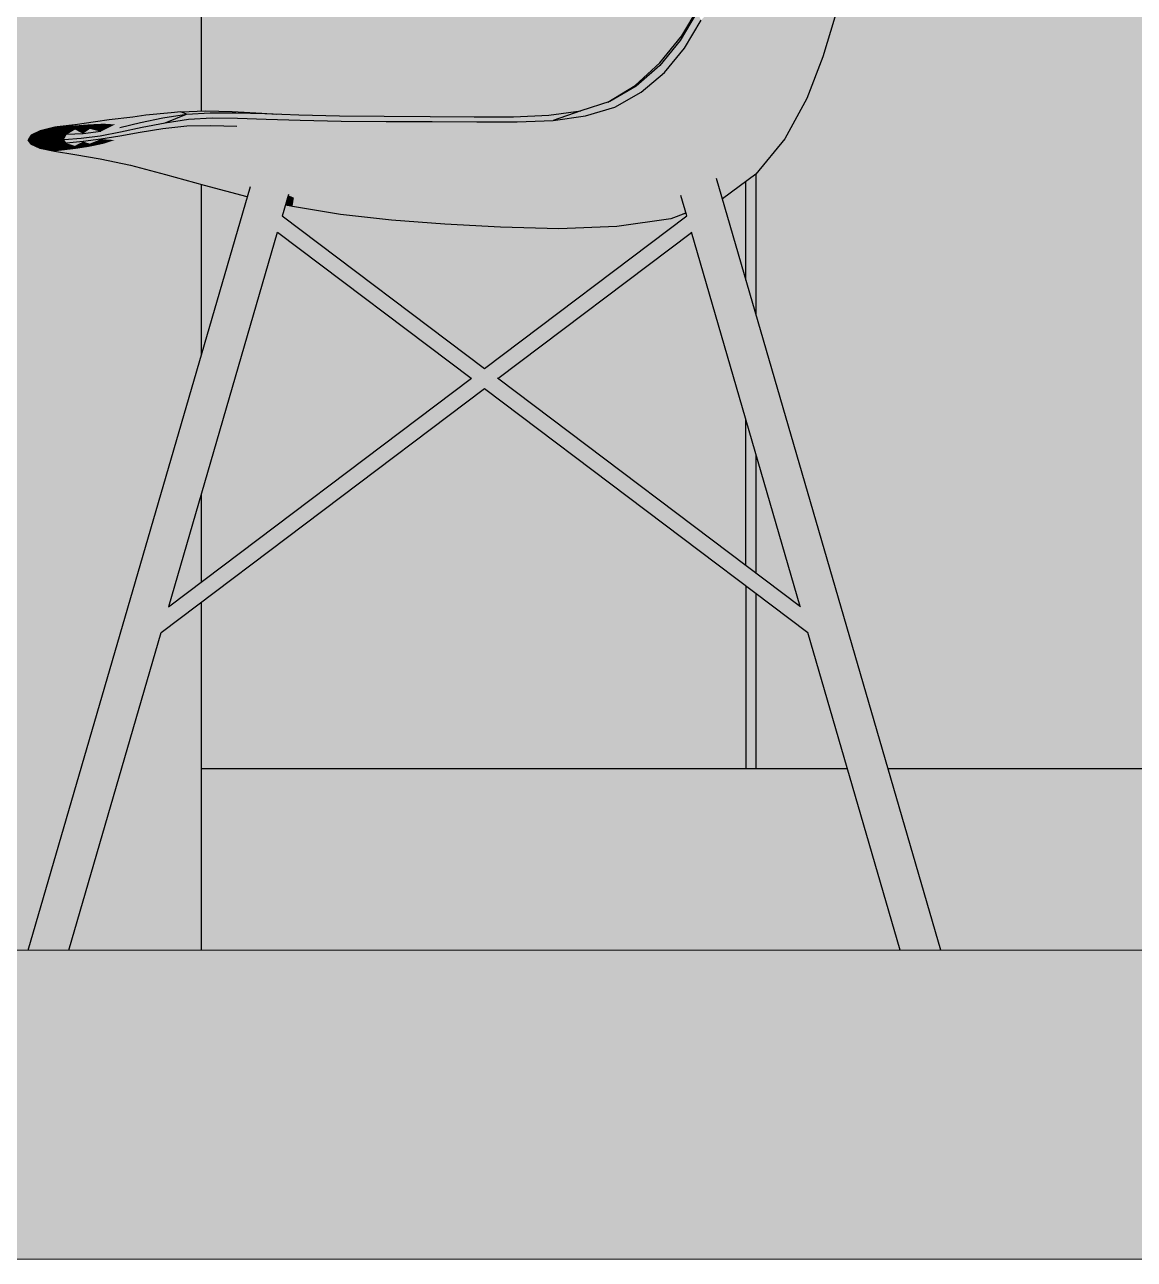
# Model space of a CAD drawing. Header units: millimetres. Extents: x -419 to 20046, y -14642 to 2638.
# Drawn here: x 9884.1 to 9912.82, y -709.32 to -677.37 of the extents above; entities that cross this region are included whole.
import ezdxf

# ---------------------------------------------------------------- set-up
doc = ezdxf.new("R2010")
doc.units = ezdxf.units.MM
for name, color, linetype, true_color in [('PDF6_A$$$FLOOR$$$FURNITURE.3D', 7, 'Continuous', 0xffffff), ('PDF6_A$$$FLOOR$$$RAILINGS.3D', 7, 'Continuous', 0x757575), ('PDF6_A$$$WALL$$$EXTERIOR.3D', 7, 'Continuous', 0x757575)]:
    doc.layers.add(name, color=color, linetype=linetype, true_color=true_color)

msp = doc.modelspace()

# ---------------------------------------------------------------- hatches: boundary and pattern name
at = {"layer": 'PDF6_A$$$FLOOR$$$FURNITURE.3D', "transparency": 33554559}
for points in [[(9902.765, -620.45), (9888.675, -620.45), (9888.675, -679.6), (9888.776, -679.595), (9889.463, -679.615), (9890.239, -679.658), (9890.625, -679.681), (9891.192, -679.701), (9892.248, -679.721), (9893.404, -679.736), (9894.588, -679.744), (9895.727, -679.749), (9896.75, -679.751), (9897.667, -679.711), (9898.494, -679.593), (9899.189, -679.371), (9899.895, -678.935), (9900.54, -678.353), (9901.104, -677.657), (9901.558, -676.899), (9901.838, -676.226), (9902.1, -675.301), (9902.314, -674.213), (9902.508, -672.913), (9902.709, -671.353), (9902.765, -670.95)], [(9903.029, -681.228), (9903.029, -684.879), (9906.444, -696.626), (9920.675, -696.626), (9920.675, -620.45), (9903.029, -620.45), (9903.029, -669.204), (9903.241, -668.007), (9903.627, -666.493), (9904.128, -665.271), (9904.685, -664.321), (9904.854, -664.112), (9905.29, -663.565), (9905.678, -663.207), (9905.972, -662.963), (9906.242, -662.746), (9906.663, -662.459), (9907.041, -662.252), (9907.336, -662.113), (9907.512, -662.028), (9907.57, -662.003), (9907.754, -661.955), (9907.812, -662.164), (9907.726, -662.62), (9907.492, -663.313), (9907.159, -664.243), (9906.789, -665.409), (9906.433, -666.818), (9906.154, -668.466), (9905.93, -670.227), (9905.746, -671.978), (9905.592, -673.593), (9905.446, -674.946), (9905.279, -676.113), (9905.063, -677.171), (9904.76, -678.199), (9904.342, -679.275), (9903.773, -680.316)], [(9902.238, -680.774), (9901.344, -681.387), (9901.518, -681.528), (9901.528, -681.523), (9901.644, -681.45), (9901.752, -681.394), (9901.85, -681.351), (9901.926, -681.331), (9901.936, -681.331)], [(9901.936, -681.331), (9901.979, -681.329), (9902.001, -681.349), (9902.042, -681.482), (9902.672, -681.031), (9902.238, -680.774)], [(9889.015, -681.142), (9889.922, -681.611), (9889.94, -681.553), (9889.945, -681.548), (9890.015, -681.359)], [(9889.945, -681.548), (9889.96, -681.54), (9890.015, -681.535), (9890.096, -681.538), (9890.202, -681.548), (9890.323, -681.565), (9890.451, -681.591), (9890.572, -681.616), (9890.015, -681.359)], [(9891.111, -681.56), (9890.015, -681.359), (9890.572, -681.616), (9890.58, -681.618), (9890.698, -681.649), (9890.799, -681.679), (9890.872, -681.707), (9890.917, -681.732), (9890.93, -681.754), (9890.922, -681.78), (9891.066, -681.845)], [(9901.936, -681.331), (9901.926, -681.331), (9907.741, -701.325), (9907.794, -701.325), (9901.979, -681.329)], [(9902.765, -683.977), (9903.029, -684.879), (9903.029, -681.228), (9903.019, -681.238), (9902.765, -681.424)], [(9884.19, -701.325), (9884.207, -701.325), (9889.96, -681.54), (9889.945, -681.548), (9889.94, -681.553)], [(9890.451, -681.591), (9884.714, -701.325), (9884.85, -701.325), (9890.58, -681.618), (9890.572, -681.616)], [(9888.745, -681.52), (9888.675, -681.5), (9888.675, -685.897), (9889.861, -681.815), (9889.846, -681.81)], [(9900.565, -682.105), (9901.117, -681.916), (9901.079, -681.785), (9901.087, -681.754), (9901.127, -681.714), (9901.198, -681.666), (9901.293, -681.618), (9901.404, -681.568), (9901.518, -681.528), (9901.344, -681.387)], [(9901.518, -681.528), (9901.404, -681.568), (9907.149, -701.325), (9907.285, -701.325), (9901.528, -681.523)], [(9890.872, -681.707), (9885.167, -701.325), (9885.22, -701.325), (9887.644, -692.995), (9887.642, -692.99), (9887.644, -692.949), (9887.647, -692.904), (9887.654, -692.854), (9887.667, -692.798), (9887.682, -692.743), (9887.7, -692.685), (9887.72, -692.629), (9887.742, -692.576), (9887.765, -692.529), (9887.79, -692.486), (9887.793, -692.481), (9890.65, -682.651), (9890.65, -682.646), (9890.65, -682.606), (9890.653, -682.566), (9890.658, -682.525), (9890.665, -682.485), (9890.675, -682.447), (9890.688, -682.412), (9890.701, -682.382), (9890.713, -682.357), (9890.728, -682.336), (9890.743, -682.324), (9890.746, -682.324), (9890.917, -681.732)], [(9890.746, -682.324), (9890.753, -682.314), (9890.759, -682.309), (9890.764, -682.309), (9890.766, -682.314), (9890.93, -681.754), (9890.917, -681.732)], [(9901.079, -681.785), (9901.233, -682.314), (9901.235, -682.309), (9901.24, -682.309), (9901.248, -682.314), (9901.253, -682.324), (9901.087, -681.754)], [(9901.127, -681.714), (9901.087, -681.754), (9901.253, -682.324), (9901.256, -682.324), (9901.271, -682.336), (9901.286, -682.357), (9901.298, -682.382), (9901.313, -682.412), (9901.324, -682.447), (9901.334, -682.485), (9901.341, -682.525), (9901.346, -682.566), (9901.349, -682.606), (9901.349, -682.646), (9901.349, -682.651), (9904.206, -692.481), (9904.211, -692.486), (9904.234, -692.529), (9904.256, -692.576), (9904.279, -692.629), (9904.299, -692.685), (9904.317, -692.743), (9904.332, -692.798), (9904.345, -692.854), (9904.352, -692.904), (9904.357, -692.949), (9904.357, -692.99), (9904.357, -692.995), (9906.779, -701.325), (9906.832, -701.325)], [(9890.743, -682.324), (9895.999, -686.29), (9895.999, -686.272), (9890.753, -682.314), (9890.746, -682.324)], [(9890.849, -682.034), (9890.766, -682.314), (9895.999, -686.262), (9901.233, -682.314), (9901.213, -682.248), (9900.822, -682.387), (9899.421, -682.593), (9897.924, -682.644), (9896.415, -682.604), (9894.969, -682.533), (9893.591, -682.427), (9892.275, -682.276), (9891.028, -682.074)], [(9895.999, -686.272), (9895.999, -686.29), (9901.256, -682.324), (9901.253, -682.324), (9901.248, -682.314)], [(9890.65, -682.651), (9887.793, -692.481), (9887.803, -692.458), (9887.813, -692.44), (9887.818, -692.435), (9887.826, -692.43), (9890.643, -682.737), (9890.643, -682.724), (9890.643, -682.704), (9890.648, -682.677)], [(9890.648, -682.677), (9895.705, -686.494), (9895.74, -686.486), (9890.65, -682.646), (9890.65, -682.651)], [(9896.259, -686.486), (9896.294, -686.494), (9901.354, -682.677), (9901.349, -682.651), (9901.349, -682.646)], [(9901.349, -682.651), (9901.354, -682.677), (9901.356, -682.704), (9901.356, -682.724), (9901.356, -682.737), (9904.173, -692.43), (9904.181, -692.435), (9904.188, -692.44), (9904.196, -692.458), (9904.206, -692.481)], [(9887.79, -692.486), (9895.74, -686.486), (9895.705, -686.494), (9887.803, -692.458), (9887.793, -692.481)], [(9896.259, -686.486), (9904.211, -692.486), (9904.206, -692.481), (9904.196, -692.458), (9896.294, -686.494)], [(9887.637, -693.027), (9895.999, -686.716), (9895.999, -686.683), (9887.642, -692.99), (9887.644, -692.995)], [(9888.675, -696.626), (9902.765, -696.626), (9902.765, -691.894), (9895.999, -686.786), (9888.675, -692.314)], [(9895.999, -686.683), (9895.999, -686.716), (9904.362, -693.027), (9904.357, -692.995), (9904.357, -692.99)], [(9887.644, -692.995), (9885.22, -701.325), (9885.238, -701.325), (9887.632, -693.096), (9887.632, -693.08), (9887.632, -693.058), (9887.637, -693.027)], [(9906.779, -701.325), (9904.357, -692.995), (9904.362, -693.027), (9904.367, -693.058), (9904.37, -693.08), (9904.367, -693.096), (9906.761, -701.325)]]:
    msp.add_hatch(color=256, dxfattribs=at).paths.add_polyline_path(points)
at = {"layer": 'PDF6_A$$$WALL$$$EXTERIOR.3D', "true_color": 0xffffff, "transparency": 33554559}
for points in [[(9572.191, -584.525), (9572.191, -592.525), (10096.007, -592.525), (10098.512, -592.721), (10100.953, -593.308), (10103.271, -594.268), (10105.413, -595.581), (10107.323, -597.211), (10108.953, -599.121), (10110.264, -601.261), (10111.226, -603.581), (10111.811, -606.023), (10112.007, -608.525), (10112.007, -685.325), (10111.811, -687.829), (10111.226, -690.268), (10110.264, -692.589), (10108.953, -694.731), (10107.323, -696.638), (10105.413, -698.268), (10103.271, -699.581), (10100.953, -700.541), (10098.512, -701.128), (10096.007, -701.325), (9572.191, -701.325), (9572.191, -709.325), (10096.007, -709.325), (10099.142, -709.121), (10102.221, -708.508), (10105.191, -707.498), (10108.008, -706.11), (10110.619, -704.366), (10112.98, -702.295), (10115.048, -699.936), (10116.792, -697.326), (10118.18, -694.509), (10119.191, -691.536), (10119.803, -688.457), (10120.007, -685.325), (10120.007, -608.525), (10119.803, -605.393), (10119.191, -602.314), (10118.18, -599.341), (10116.792, -596.526), (10115.048, -593.916), (10112.98, -591.555), (10110.619, -589.483), (10108.008, -587.74), (10105.191, -586.352), (10102.221, -585.344), (10099.142, -584.731), (10096.007, -584.525)], [(9873.577, -682.147), (9879.153, -701.325), (9884.19, -701.325), (9888.675, -685.897), (9888.675, -681.5), (9887.737, -681.24), (9886.835, -681.001), (9886.049, -680.837), (9885.394, -680.726), (9884.87, -680.643), (9884.492, -680.563), (9884.263, -680.459), (9884.19, -680.346), (9884.265, -680.227), (9884.495, -680.117), (9884.878, -680.018), (9885.175, -679.983), (9885.394, -679.958), (9885.636, -679.923), (9885.931, -679.877), (9886.284, -679.832), (9886.893, -679.756), (9887.228, -679.706), (9887.884, -679.648), (9888.136, -679.618), (9888.675, -679.6), (9888.675, -670.658), (9875.855, -670.658), (9876.177, -671.514), (9876.754, -673.092), (9877.205, -674.41), (9877.563, -675.511), (9877.858, -676.44), (9878.12, -677.247), (9878.377, -677.972), (9878.619, -678.602), (9878.825, -679.116), (9878.987, -679.499), (9879.085, -679.726), (9879.133, -679.842), (9879.148, -679.872), (9879.153, -679.875), (9879.15, -679.877), (9878.969, -680.154), (9878.425, -680.542), (9877.518, -681.009), (9877.49, -681.021), (9876.195, -681.518), (9874.517, -681.979)]]:
    msp.add_hatch(color=7, dxfattribs=at).paths.add_polyline_path(points)

# ---------------------------------------------------------------- linework, layer by layer
at = {"layer": 'PDF6_A$$$FLOOR$$$FURNITURE.3D', "color": 9, "lineweight": 25, "true_color": 0xc8c8c8}
for points in [[(9888.675, -679.6), (9888.675, -670.658)], [(9899.189, -679.371), (9899.895, -678.935), (9900.54, -678.353), (9901.104, -677.657), (9901.558, -676.899)], [(9901.502, -677.033), (9901.067, -677.773), (9900.537, -678.421), (9899.925, -678.955), (9899.242, -679.353), (9898.494, -679.593), (9897.776, -679.842), (9898.615, -679.726), (9899.373, -679.499), (9900.056, -679.116), (9900.658, -678.602), (9901.175, -677.972), (9901.603, -677.247)], [(9905.063, -677.171), (9904.76, -678.199), (9904.342, -679.275), (9903.773, -680.316), (9903.019, -681.238), (9902.155, -681.875)], [(9884.263, -680.459), (9884.19, -680.346), (9884.248, -680.346), (9884.427, -680.346), (9884.724, -680.343), (9885.114, -680.333), (9885.56, -680.301), (9886.054, -680.24), (9886.578, -680.139), (9887.138, -680.021), (9887.73, -679.905), (9888.34, -679.814), (9888.949, -679.779), (9889.604, -679.784), (9890.35, -679.809), (9891.23, -679.839), (9892.288, -679.86), (9893.452, -679.87), (9894.646, -679.875), (9895.8, -679.877), (9896.841, -679.88), (9897.776, -679.842)], [(9888.136, -679.618), (9887.884, -679.648), (9887.228, -679.706), (9886.893, -679.756), (9886.284, -679.832), (9885.931, -679.877), (9885.636, -679.923), (9885.117, -679.998)], [(9886.558, -680.028), (9887.09, -679.9), (9887.674, -679.776), (9888.287, -679.681), (9888.136, -679.618), (9888.776, -679.595), (9889.463, -679.615), (9890.239, -679.658), (9890.625, -679.681)], [(9887.73, -679.905), (9888.287, -679.681), (9888.901, -679.643), (9889.562, -679.645), (9890.313, -679.668), (9891.192, -679.701), (9892.248, -679.721), (9893.404, -679.736), (9894.588, -679.744), (9895.727, -679.749), (9896.75, -679.751), (9897.667, -679.711), (9898.494, -679.593)], [(9885.175, -679.986), (9884.878, -680.018), (9884.495, -680.117), (9884.265, -680.227), (9884.19, -680.346)], [(9889.589, -680.003), (9888.917, -679.981), (9888.292, -679.996), (9887.672, -680.064), (9887.085, -680.159), (9886.556, -680.248), (9886.067, -680.328), (9885.606, -680.391), (9885.18, -680.434), (9884.799, -680.452), (9884.502, -680.457), (9884.323, -680.459), (9884.263, -680.459), (9884.492, -680.563), (9884.87, -680.643), (9885.394, -680.726), (9886.049, -680.837), (9886.835, -681.001), (9887.737, -681.24), (9888.745, -681.52), (9889.846, -681.81), (9889.861, -681.815)], [(9885.394, -679.958), (9884.938, -680.013)], [(9886.067, -680.134), (9885.606, -680.187), (9885.182, -680.21), (9884.802, -680.222), (9884.505, -680.225), (9884.326, -680.227), (9884.265, -680.227)], [(9907.812, -701.325), (9902.001, -681.349)], [(9903.029, -684.879), (9903.029, -681.228)], [(9884.19, -701.325), (9889.94, -681.553)], [(9888.675, -685.897), (9888.675, -681.5)], [(9902.765, -683.977), (9902.765, -681.424)], [(9890.766, -682.314), (9890.93, -681.754)], [(9901.233, -682.314), (9901.079, -681.785)], [(9890.764, -682.309), (9895.999, -686.262), (9901.235, -682.309)], [(9901.213, -682.248), (9900.822, -682.387), (9899.421, -682.593), (9897.924, -682.646), (9896.415, -682.604), (9894.969, -682.533), (9893.591, -682.427), (9892.275, -682.276), (9891.028, -682.074), (9890.849, -682.034)], [(9887.826, -692.43), (9890.643, -682.737)], [(9895.652, -686.524), (9890.643, -682.745)], [(9896.347, -686.524), (9901.359, -682.745)], [(9904.173, -692.43), (9901.356, -682.737)], [(9887.629, -693.103), (9895.999, -686.786), (9904.37, -693.103)], [(9887.818, -692.435), (9895.664, -686.514)], [(9904.181, -692.435), (9896.335, -686.514)], [(9902.765, -691.367), (9902.765, -687.587)], [(9903.029, -691.566), (9903.029, -688.49)], [(9888.675, -691.788), (9888.675, -689.507)], [(9902.765, -691.894), (9902.765, -696.626), (9888.675, -696.626), (9888.675, -692.314)], [(9903.029, -696.626), (9903.029, -692.09)], [(9885.238, -701.325), (9887.632, -693.096)], [(9906.761, -701.325), (9904.367, -693.096)], [(9888.675, -701.325), (9888.675, -696.626)], [(9905.395, -696.626), (9903.029, -696.626), (9902.765, -696.626)], [(9920.675, -701.325), (9920.675, -696.626), (9906.444, -696.626)]]:
    msp.add_lwpolyline(points, dxfattribs=at)
at = {"layer": 'PDF6_A$$$FLOOR$$$FURNITURE.3D', "lineweight": 0, "transparency": 33554559}
for points in [[(9901.104, -677.657), (9901.502, -677.033), (9901.558, -676.899)], [(9902.193, -676.665), (9901.603, -677.247), (9901.86, -677.484)], [(9902.258, -677.705), (9902.193, -676.665), (9901.86, -677.484)], [(9902.193, -676.665), (9902.258, -677.705), (9902.593, -676.864)], [(9902.593, -676.864), (9902.258, -677.705), (9902.793, -677.877)], [(9902.593, -676.864), (9902.793, -677.877), (9903.123, -676.997)], [(9901.502, -677.033), (9901.104, -677.657), (9901.067, -677.773)], [(9901.067, -677.773), (9901.603, -677.247), (9901.502, -677.033)], [(9903.123, -676.997), (9902.793, -677.877), (9903.377, -678.003)], [(9903.123, -676.997), (9903.377, -678.003), (9903.702, -677.08)], [(9903.702, -677.08), (9903.377, -678.003), (9903.939, -678.093)], [(9903.702, -677.08), (9903.939, -678.093), (9904.254, -677.128)], [(9903.939, -678.093), (9904.395, -678.151), (9904.254, -677.128)], [(9904.702, -677.151), (9904.254, -677.128), (9904.395, -678.151)], [(9904.702, -677.151), (9904.395, -678.151), (9904.67, -678.187)], [(9904.702, -677.151), (9904.67, -678.187), (9904.972, -677.166)], [(9904.972, -677.166), (9904.67, -678.187), (9904.76, -678.199)], [(9904.972, -677.166), (9904.76, -678.199), (9905.063, -677.171)], [(9901.067, -677.773), (9901.175, -677.972), (9901.603, -677.247)], [(9901.603, -677.247), (9901.175, -677.972), (9901.86, -677.484)], [(9901.175, -677.972), (9901.432, -678.219), (9901.86, -677.484)], [(9901.86, -677.484), (9901.432, -678.219), (9901.827, -678.476)], [(9902.258, -677.705), (9901.86, -677.484), (9901.827, -678.476)], [(9901.175, -677.972), (9901.067, -677.773), (9900.537, -678.421)], [(9901.067, -677.773), (9900.54, -678.353), (9900.537, -678.421)], [(9901.104, -677.657), (9900.54, -678.353), (9901.067, -677.773)], [(9902.258, -677.705), (9901.827, -678.476), (9902.359, -678.708)], [(9902.793, -677.877), (9902.258, -677.705), (9902.359, -678.708)], [(9901.175, -677.972), (9900.537, -678.421), (9900.658, -678.602)], [(9901.175, -677.972), (9900.658, -678.602), (9900.908, -678.859)], [(9901.432, -678.219), (9901.175, -677.972), (9900.908, -678.859)], [(9902.793, -677.877), (9902.359, -678.708), (9902.946, -678.905)], [(9902.793, -677.877), (9902.946, -678.905), (9903.377, -678.003)], [(9903.377, -678.003), (9902.946, -678.905), (9903.513, -679.063)], [(9903.377, -678.003), (9903.513, -679.063), (9903.939, -678.093)], [(9903.939, -678.093), (9903.513, -679.063), (9903.974, -679.182)], [(9904.395, -678.151), (9903.939, -678.093), (9903.974, -679.182)], [(9904.395, -678.151), (9903.974, -679.182), (9904.249, -679.252)], [(9904.395, -678.151), (9904.249, -679.252), (9904.67, -678.187)], [(9900.54, -678.353), (9899.895, -678.935), (9900.537, -678.421)], [(9899.895, -678.935), (9899.925, -678.955), (9900.537, -678.421)], [(9900.658, -678.602), (9900.537, -678.421), (9899.925, -678.955)], [(9901.432, -678.219), (9900.908, -678.859), (9901.293, -679.157)], [(9901.293, -679.157), (9901.827, -678.476), (9901.432, -678.219)], [(9901.827, -678.476), (9901.293, -679.157), (9901.815, -679.454)], [(9901.827, -678.476), (9901.815, -679.454), (9902.359, -678.708)], [(9904.67, -678.187), (9904.249, -679.252), (9904.342, -679.275)], [(9904.67, -678.187), (9904.342, -679.275), (9904.76, -678.199)], [(9900.658, -678.602), (9899.925, -678.955), (9900.056, -679.116)], [(9900.658, -678.602), (9900.056, -679.116), (9900.296, -679.383)], [(9900.908, -678.859), (9900.658, -678.602), (9900.296, -679.383)], [(9902.359, -678.708), (9901.815, -679.454), (9902.394, -679.734)], [(9902.359, -678.708), (9902.394, -679.734), (9902.946, -678.905)], [(9899.895, -678.935), (9899.189, -679.371), (9899.925, -678.955), (9899.192, -679.371)], [(9899.192, -679.371), (9899.242, -679.353), (9899.925, -678.955)], [(9899.925, -678.955), (9899.242, -679.353), (9899.373, -679.499)], [(9900.056, -679.116), (9899.925, -678.955), (9899.373, -679.499)], [(9900.056, -679.116), (9899.373, -679.499), (9899.595, -679.771)], [(9900.296, -679.383), (9900.056, -679.116), (9899.595, -679.771)], [(9900.908, -678.859), (9900.296, -679.383), (9900.658, -679.716)], [(9901.293, -679.157), (9900.908, -678.859), (9900.658, -679.716)], [(9902.946, -678.905), (9902.394, -679.734), (9902.954, -679.978)], [(9902.946, -678.905), (9902.954, -679.978), (9903.513, -679.063)], [(9903.513, -679.063), (9902.954, -679.978), (9903.41, -680.167)], [(9903.41, -680.167), (9903.974, -679.182), (9903.513, -679.063)], [(9899.242, -679.353), (9898.494, -679.593), (9898.615, -679.726)], [(9899.373, -679.499), (9899.242, -679.353), (9898.615, -679.726)], [(9900.296, -679.383), (9899.595, -679.771), (9899.92, -680.134)], [(9900.658, -679.716), (9900.296, -679.383), (9899.92, -680.134)], [(9901.293, -679.157), (9900.658, -679.716), (9901.152, -680.081)], [(9901.293, -679.157), (9901.152, -680.081), (9901.815, -679.454)], [(9901.815, -679.454), (9901.152, -680.081), (9901.707, -680.447)], [(9901.815, -679.454), (9901.707, -680.447), (9902.394, -679.734)], [(9903.974, -679.182), (9903.41, -680.167), (9903.682, -680.278)], [(9903.974, -679.182), (9903.682, -680.278), (9904.249, -679.252)], [(9904.249, -679.252), (9903.682, -680.278), (9903.773, -680.316)], [(9904.249, -679.252), (9903.773, -680.316), (9904.342, -679.275)], [(9886.284, -679.832), (9886.636, -679.807), (9886.893, -679.756)], [(9886.636, -679.807), (9886.926, -679.822), (9887.228, -679.706)], [(9886.893, -679.756), (9886.636, -679.807), (9887.228, -679.706)], [(9887.508, -679.703), (9886.926, -679.822), (9887.09, -679.9)], [(9886.926, -679.822), (9887.508, -679.703), (9887.228, -679.706)], [(9887.508, -679.703), (9887.09, -679.9), (9887.674, -679.776)], [(9887.674, -679.776), (9887.09, -679.9), (9887.138, -680.021)], [(9887.73, -679.905), (9887.674, -679.776), (9887.138, -680.021)], [(9887.884, -679.648), (9887.228, -679.706), (9887.508, -679.703)], [(9887.508, -679.703), (9887.674, -679.776), (9888.136, -679.618)], [(9887.508, -679.703), (9888.136, -679.618), (9887.884, -679.648)], [(9888.136, -679.618), (9887.674, -679.776), (9888.287, -679.681)], [(9888.287, -679.681), (9887.674, -679.776), (9887.73, -679.905)], [(9888.34, -679.814), (9888.287, -679.681), (9887.73, -679.905)], [(9888.136, -679.618), (9888.287, -679.681), (9888.776, -679.595)], [(9888.776, -679.595), (9888.287, -679.681), (9888.901, -679.643)], [(9888.287, -679.681), (9888.34, -679.814), (9888.901, -679.643)], [(9888.901, -679.643), (9888.34, -679.814), (9888.949, -679.779)], [(9888.949, -679.779), (9888.34, -679.814), (9888.917, -679.981)], [(9889.463, -679.615), (9888.776, -679.595), (9888.901, -679.643)], [(9889.463, -679.615), (9888.901, -679.643), (9889.562, -679.645)], [(9889.562, -679.645), (9888.901, -679.643), (9888.949, -679.779)], [(9889.589, -680.003), (9888.949, -679.779), (9888.917, -679.981)], [(9889.604, -679.784), (9889.562, -679.645), (9888.949, -679.779)], [(9889.604, -679.784), (9888.949, -679.779), (9889.589, -680.003)], [(9889.463, -679.615), (9889.562, -679.645), (9890.239, -679.658)], [(9889.562, -679.645), (9889.604, -679.784), (9890.313, -679.668)], [(9890.239, -679.658), (9889.562, -679.645), (9890.313, -679.668)], [(9890.313, -679.668), (9889.604, -679.784), (9890.35, -679.809)], [(9890.239, -679.658), (9890.313, -679.668), (9890.625, -679.681)], [(9890.313, -679.668), (9890.35, -679.809), (9891.192, -679.701)], [(9891.192, -679.701), (9890.35, -679.809), (9891.23, -679.839)], [(9891.192, -679.701), (9891.23, -679.839), (9892.248, -679.721)], [(9892.248, -679.721), (9891.23, -679.839), (9892.288, -679.86)], [(9892.248, -679.721), (9892.288, -679.86), (9893.404, -679.736)], [(9893.404, -679.736), (9892.288, -679.86), (9893.452, -679.87)], [(9893.404, -679.736), (9893.452, -679.87), (9894.588, -679.744)], [(9894.588, -679.744), (9893.452, -679.87), (9894.646, -679.875)], [(9895.727, -679.749), (9894.588, -679.744), (9894.646, -679.875)], [(9895.727, -679.749), (9894.646, -679.875), (9895.8, -679.877)], [(9895.727, -679.749), (9895.8, -679.877), (9896.75, -679.751)], [(9896.75, -679.751), (9895.8, -679.877), (9896.841, -679.88)], [(9897.667, -679.711), (9896.75, -679.751), (9896.841, -679.88)], [(9897.667, -679.711), (9896.841, -679.88), (9897.776, -679.842)], [(9898.494, -679.593), (9897.667, -679.711), (9897.776, -679.842)], [(9898.494, -679.593), (9897.776, -679.842), (9898.615, -679.726)], [(9898.615, -679.726), (9897.776, -679.842), (9897.932, -680.119)], [(9898.809, -680.003), (9898.615, -679.726), (9897.932, -680.119)], [(9899.373, -679.499), (9898.615, -679.726), (9898.809, -680.003)], [(9899.595, -679.771), (9899.373, -679.499), (9898.809, -680.003)], [(9899.595, -679.771), (9898.809, -680.003), (9899.081, -680.386)], [(9899.92, -680.134), (9899.595, -679.771), (9899.081, -680.386)], [(9900.658, -679.716), (9899.92, -680.134), (9900.366, -680.555)], [(9900.658, -679.716), (9900.366, -680.555), (9901.152, -680.081)], [(9902.394, -679.734), (9901.707, -680.447), (9902.238, -680.774)], [(9902.394, -679.734), (9902.238, -680.774), (9902.954, -679.978)], [(9884.495, -680.117), (9884.555, -680.114), (9884.878, -680.018)], [(9884.555, -680.114), (9884.734, -680.107), (9884.938, -680.013)], [(9884.878, -680.018), (9884.555, -680.114), (9884.938, -680.013)], [(9884.938, -680.013), (9884.734, -680.107), (9885.117, -679.998)], [(9885.117, -679.998), (9884.734, -680.107), (9885.031, -680.094)], [(9885.031, -680.094), (9884.734, -680.107), (9884.802, -680.222)], [(9884.802, -680.222), (9885.182, -680.21), (9885.031, -680.094)], [(9885.175, -679.983), (9884.878, -680.018), (9884.938, -680.013)], [(9884.938, -680.013), (9885.117, -679.998), (9885.394, -679.958)], [(9885.031, -680.094), (9885.414, -679.973), (9885.117, -679.998)], [(9885.031, -680.094), (9885.399, -680.079), (9885.414, -679.973)], [(9885.031, -680.094), (9885.182, -680.21), (9885.399, -680.079)], [(9885.636, -679.923), (9885.117, -679.998), (9885.414, -679.973)], [(9885.182, -680.21), (9885.606, -680.187), (9885.399, -680.079)], [(9885.399, -680.079), (9885.785, -680.061), (9885.775, -679.945)], [(9885.414, -679.973), (9885.399, -680.079), (9885.775, -679.945)], [(9885.399, -680.079), (9885.606, -680.187), (9885.785, -680.061)], [(9885.414, -679.973), (9885.931, -679.877), (9885.636, -679.923)], [(9885.414, -679.973), (9885.775, -679.945), (9885.931, -679.877)], [(9885.606, -680.187), (9886.067, -680.134), (9885.785, -680.061)], [(9885.775, -679.945), (9886.142, -679.928), (9886.284, -679.832)], [(9885.931, -679.877), (9885.775, -679.945), (9886.284, -679.832)], [(9885.775, -679.945), (9885.785, -680.061), (9886.142, -679.928)], [(9885.785, -680.061), (9886.092, -680.046), (9886.142, -679.928)], [(9885.785, -680.061), (9886.067, -680.134), (9886.092, -680.046)], [(9886.558, -680.028), (9886.067, -680.134), (9886.054, -680.24)], [(9886.558, -680.028), (9886.054, -680.24), (9886.578, -680.139)], [(9886.067, -680.134), (9886.558, -680.028), (9886.432, -679.948)], [(9886.092, -680.046), (9886.067, -680.134), (9886.432, -679.948)], [(9886.142, -679.928), (9886.092, -680.046), (9886.432, -679.948)], [(9886.284, -679.832), (9886.142, -679.928), (9886.636, -679.807)], [(9886.142, -679.928), (9886.432, -679.948), (9886.636, -679.807)], [(9886.636, -679.807), (9886.432, -679.948), (9886.926, -679.822)], [(9886.432, -679.948), (9886.558, -680.028), (9886.926, -679.822)], [(9886.926, -679.822), (9886.558, -680.028), (9887.09, -679.9)], [(9886.558, -680.028), (9886.578, -680.139), (9887.09, -679.9)], [(9886.578, -680.139), (9887.138, -680.021), (9887.09, -679.9)], [(9886.578, -680.139), (9887.085, -680.159), (9887.138, -680.021)], [(9887.672, -680.064), (9887.138, -680.021), (9887.085, -680.159)], [(9887.503, -680.235), (9887.672, -680.064), (9887.085, -680.159)], [(9887.73, -679.905), (9887.138, -680.021), (9887.672, -680.064)], [(9887.503, -680.235), (9888.141, -680.2), (9887.672, -680.064)], [(9888.292, -679.993), (9887.73, -679.905), (9887.672, -680.064)], [(9888.141, -680.2), (9888.292, -679.993), (9887.672, -680.064)], [(9888.34, -679.814), (9887.73, -679.905), (9888.292, -679.993)], [(9888.141, -680.2), (9888.798, -680.22), (9888.292, -679.993)], [(9888.292, -679.993), (9888.917, -679.981), (9888.34, -679.814)], [(9888.292, -679.993), (9888.798, -680.22), (9888.917, -679.981)], [(9888.917, -679.981), (9888.798, -680.22), (9889.511, -680.278)], [(9889.511, -680.278), (9889.589, -680.003), (9888.917, -679.981)], [(9889.511, -680.278), (9890.315, -680.353), (9889.589, -680.003)], [(9890.353, -680.046), (9889.604, -679.784), (9889.589, -680.003)], [(9890.315, -680.353), (9890.353, -680.046), (9889.589, -680.003)], [(9890.353, -680.046), (9890.35, -679.809), (9889.604, -679.784)], [(9890.315, -680.353), (9891.247, -680.427), (9890.353, -680.046)], [(9891.23, -679.839), (9890.35, -679.809), (9890.353, -680.046)], [(9891.25, -680.091), (9891.23, -679.839), (9890.353, -680.046)], [(9891.247, -680.427), (9891.25, -680.091), (9890.353, -680.046)], [(9892.288, -679.86), (9891.23, -679.839), (9891.25, -680.091)], [(9891.247, -680.427), (9892.341, -680.479), (9891.25, -680.091)], [(9892.321, -680.122), (9892.288, -679.86), (9891.25, -680.091)], [(9892.341, -680.479), (9892.321, -680.122), (9891.25, -680.091)], [(9893.452, -679.87), (9892.288, -679.86), (9892.321, -680.122)], [(9893.497, -680.142), (9893.452, -679.87), (9892.321, -680.122)], [(9894.646, -679.875), (9893.452, -679.87), (9893.497, -680.142)], [(9894.709, -680.149), (9894.646, -679.875), (9893.497, -680.142)], [(9895.8, -679.877), (9894.646, -679.875), (9894.709, -680.149)], [(9895.886, -680.154), (9895.8, -679.877), (9894.709, -680.149)], [(9896.841, -679.88), (9895.8, -679.877), (9895.886, -680.154)], [(9896.959, -680.157), (9896.841, -679.88), (9895.886, -680.154)], [(9897.776, -679.842), (9896.841, -679.88), (9896.959, -680.157)], [(9897.932, -680.119), (9897.776, -679.842), (9896.959, -680.157)], [(9898.141, -680.51), (9898.809, -680.003), (9897.932, -680.119)], [(9899.081, -680.386), (9898.809, -680.003), (9898.141, -680.51)], [(9900.865, -680.988), (9901.152, -680.081), (9900.366, -680.555)], [(9900.865, -680.988), (9901.707, -680.447), (9901.152, -680.081)], [(9902.954, -679.978), (9902.238, -680.774), (9902.672, -681.031)], [(9902.672, -681.031), (9903.41, -680.167), (9902.954, -679.978)], [(9884.265, -680.227), (9884.19, -680.346), (9884.248, -680.346)], [(9884.248, -680.346), (9884.19, -680.346), (9884.263, -680.459)], [(9884.326, -680.227), (9884.248, -680.346), (9884.427, -680.346)], [(9884.326, -680.227), (9884.265, -680.227), (9884.248, -680.346)], [(9884.248, -680.346), (9884.263, -680.459), (9884.323, -680.459)], [(9884.427, -680.346), (9884.248, -680.346), (9884.323, -680.459)], [(9884.265, -680.227), (9884.326, -680.227), (9884.495, -680.117)], [(9884.427, -680.346), (9884.323, -680.459), (9884.502, -680.457)], [(9884.326, -680.227), (9884.505, -680.225), (9884.555, -680.114)], [(9884.495, -680.117), (9884.326, -680.227), (9884.555, -680.114)], [(9884.505, -680.225), (9884.326, -680.227), (9884.427, -680.346)], [(9884.505, -680.225), (9884.427, -680.346), (9884.724, -680.343)], [(9884.427, -680.346), (9884.502, -680.457), (9884.724, -680.343)], [(9884.502, -680.457), (9884.799, -680.452), (9884.724, -680.343)], [(9884.555, -680.114), (9884.505, -680.225), (9884.734, -680.107)], [(9884.734, -680.107), (9884.505, -680.225), (9884.802, -680.222)], [(9884.802, -680.222), (9884.505, -680.225), (9884.724, -680.343)], [(9884.802, -680.222), (9884.724, -680.343), (9885.114, -680.333)], [(9885.114, -680.333), (9884.724, -680.343), (9884.799, -680.452)], [(9885.114, -680.333), (9884.799, -680.452), (9885.18, -680.434)], [(9885.182, -680.21), (9884.802, -680.222), (9885.114, -680.333)], [(9885.182, -680.21), (9885.114, -680.333), (9885.56, -680.301)], [(9885.56, -680.301), (9885.114, -680.333), (9885.18, -680.434)], [(9885.56, -680.301), (9885.18, -680.434), (9885.606, -680.391)], [(9885.18, -680.434), (9885.394, -680.502), (9885.606, -680.391)], [(9885.606, -680.187), (9885.182, -680.21), (9885.56, -680.301)], [(9885.394, -680.502), (9885.782, -680.444), (9885.606, -680.391)], [(9886.067, -680.134), (9885.606, -680.187), (9885.56, -680.301)], [(9886.067, -680.134), (9885.56, -680.301), (9886.054, -680.24)], [(9886.054, -680.24), (9885.56, -680.301), (9886.067, -680.328)], [(9885.56, -680.301), (9885.606, -680.391), (9886.067, -680.328)], [(9885.606, -680.391), (9885.782, -680.444), (9886.067, -680.328)], [(9885.782, -680.444), (9886.09, -680.379), (9886.067, -680.328)], [(9885.782, -680.444), (9886.135, -680.447), (9886.09, -680.379)], [(9886.578, -680.139), (9886.054, -680.24), (9886.556, -680.248)], [(9886.556, -680.248), (9886.054, -680.24), (9886.067, -680.328)], [(9886.067, -680.328), (9886.425, -680.351), (9886.556, -680.248)], [(9886.09, -680.379), (9886.425, -680.351), (9886.067, -680.328)], [(9886.135, -680.447), (9886.425, -680.351), (9886.09, -680.379)], [(9886.135, -680.447), (9886.629, -680.424), (9886.425, -680.351)], [(9886.425, -680.351), (9886.921, -680.298), (9886.556, -680.248)], [(9886.629, -680.424), (9886.921, -680.298), (9886.425, -680.351)], [(9886.578, -680.139), (9886.556, -680.248), (9887.085, -680.159)], [(9887.085, -680.159), (9886.556, -680.248), (9886.921, -680.298)], [(9886.629, -680.424), (9887.223, -680.399), (9886.921, -680.298)], [(9886.888, -680.545), (9887.223, -680.399), (9886.629, -680.424)], [(9886.888, -680.545), (9887.589, -680.598), (9887.223, -680.399)], [(9886.921, -680.298), (9887.503, -680.235), (9887.085, -680.159)], [(9886.921, -680.298), (9887.223, -680.399), (9887.503, -680.235)], [(9887.503, -680.235), (9887.223, -680.399), (9887.891, -680.404)], [(9887.589, -680.598), (9887.891, -680.404), (9887.223, -680.399)], [(9888.141, -680.2), (9887.503, -680.235), (9887.891, -680.404)], [(9887.589, -680.598), (9888.352, -680.716), (9887.891, -680.404)], [(9887.891, -680.404), (9888.597, -680.472), (9888.141, -680.2)], [(9888.352, -680.716), (9888.597, -680.472), (9887.891, -680.404)], [(9888.798, -680.22), (9888.141, -680.2), (9888.597, -680.472)], [(9888.597, -680.472), (9889.368, -680.575), (9888.798, -680.22)], [(9888.798, -680.22), (9889.368, -680.575), (9889.511, -680.278)], [(9889.368, -680.575), (9890.232, -680.696), (9889.511, -680.278)], [(9890.232, -680.696), (9890.315, -680.353), (9889.511, -680.278)], [(9890.232, -680.696), (9891.215, -680.81), (9890.315, -680.353)], [(9891.215, -680.81), (9891.247, -680.427), (9890.315, -680.353)], [(9892.341, -680.479), (9893.497, -680.142), (9892.321, -680.122)], [(9892.341, -680.479), (9893.538, -680.512), (9893.497, -680.142)], [(9893.538, -680.512), (9894.709, -680.149), (9893.497, -680.142)], [(9893.538, -680.512), (9894.772, -680.532), (9894.709, -680.149)], [(9894.772, -680.532), (9895.886, -680.154), (9894.709, -680.149)], [(9895.984, -680.542), (9895.886, -680.154), (9894.772, -680.532)], [(9895.984, -680.542), (9896.959, -680.157), (9895.886, -680.154)], [(9897.108, -680.55), (9896.959, -680.157), (9895.984, -680.542)], [(9897.108, -680.55), (9897.932, -680.119), (9896.959, -680.157)], [(9898.141, -680.51), (9897.932, -680.119), (9897.108, -680.55)], [(9898.418, -680.981), (9899.081, -680.386), (9898.141, -680.51)], [(9899.449, -680.84), (9899.081, -680.386), (9898.418, -680.981)], [(9899.449, -680.84), (9899.92, -680.134), (9899.081, -680.386)], [(9899.92, -680.134), (9899.449, -680.84), (9900.366, -680.555)], [(9903.41, -680.167), (9902.672, -681.031), (9902.934, -681.185)], [(9903.41, -680.167), (9902.934, -681.185), (9903.682, -680.278)], [(9903.682, -680.278), (9902.934, -681.185), (9903.019, -681.238)], [(9903.682, -680.278), (9903.019, -681.238), (9903.773, -680.316)], [(9884.263, -680.459), (9884.492, -680.563), (9884.323, -680.459)], [(9884.323, -680.459), (9884.553, -680.56), (9884.502, -680.457)], [(9884.492, -680.563), (9884.553, -680.56), (9884.323, -680.459)], [(9884.492, -680.563), (9884.87, -680.643), (9884.553, -680.56)], [(9884.799, -680.452), (9884.502, -680.457), (9884.729, -680.55)], [(9884.553, -680.56), (9884.729, -680.55), (9884.502, -680.457)], [(9884.553, -680.56), (9884.93, -680.636), (9884.729, -680.55)], [(9884.87, -680.643), (9884.93, -680.636), (9884.553, -680.56)], [(9884.729, -680.55), (9885.029, -680.535), (9884.799, -680.452)], [(9885.029, -680.535), (9884.729, -680.55), (9885.109, -680.616)], [(9884.93, -680.636), (9885.109, -680.616), (9884.729, -680.55)], [(9884.799, -680.452), (9885.029, -680.535), (9885.18, -680.434)], [(9884.87, -680.643), (9885.394, -680.726), (9884.93, -680.636)], [(9884.93, -680.636), (9885.452, -680.714), (9885.109, -680.616)], [(9885.394, -680.726), (9885.452, -680.714), (9884.93, -680.636)], [(9885.029, -680.535), (9885.394, -680.502), (9885.18, -680.434)], [(9885.029, -680.535), (9885.407, -680.58), (9885.394, -680.502)], [(9885.407, -680.58), (9885.029, -680.535), (9885.109, -680.616)], [(9885.407, -680.58), (9885.109, -680.616), (9885.628, -680.676)], [(9885.452, -680.714), (9885.628, -680.676), (9885.109, -680.616)], [(9885.394, -680.502), (9885.767, -680.525), (9885.782, -680.444)], [(9885.407, -680.58), (9885.767, -680.525), (9885.394, -680.502)], [(9885.394, -680.726), (9886.049, -680.837), (9885.452, -680.714)], [(9885.407, -680.58), (9885.921, -680.616), (9885.767, -680.525)], [(9885.921, -680.616), (9885.407, -680.58), (9885.628, -680.676)], [(9885.452, -680.714), (9886.107, -680.82), (9885.628, -680.676)], [(9886.049, -680.837), (9886.107, -680.82), (9885.452, -680.714)], [(9885.921, -680.616), (9885.628, -680.676), (9886.273, -680.762)], [(9886.107, -680.82), (9886.273, -680.762), (9885.628, -680.676)], [(9885.767, -680.525), (9886.135, -680.447), (9885.782, -680.444)], [(9885.767, -680.525), (9886.273, -680.532), (9886.135, -680.447)], [(9885.921, -680.616), (9886.273, -680.532), (9885.767, -680.525)], [(9885.921, -680.616), (9886.553, -680.668), (9886.273, -680.532)], [(9886.553, -680.668), (9885.921, -680.616), (9886.273, -680.762)], [(9886.273, -680.532), (9886.629, -680.424), (9886.135, -680.447)], [(9886.273, -680.532), (9886.888, -680.545), (9886.629, -680.424)], [(9886.553, -680.668), (9886.888, -680.545), (9886.273, -680.532)], [(9886.553, -680.668), (9886.273, -680.762), (9887.037, -680.895)], [(9886.553, -680.668), (9887.286, -680.767), (9886.888, -680.545)], [(9887.286, -680.767), (9886.553, -680.668), (9887.037, -680.895)], [(9887.286, -680.767), (9887.589, -680.598), (9886.888, -680.545)], [(9887.286, -680.767), (9888.105, -680.933), (9887.589, -680.598)], [(9888.105, -680.933), (9888.352, -680.716), (9887.589, -680.598)], [(9888.105, -680.933), (9889.015, -681.142), (9888.352, -680.716)], [(9888.352, -680.716), (9889.191, -680.873), (9888.597, -680.472)], [(9889.191, -680.873), (9888.352, -680.716), (9889.015, -681.142)], [(9889.368, -680.575), (9888.597, -680.472), (9889.191, -680.873)], [(9889.191, -680.873), (9890.126, -681.044), (9889.368, -680.575)], [(9890.232, -680.696), (9889.368, -680.575), (9890.126, -681.044)], [(9890.232, -680.696), (9890.126, -681.044), (9891.167, -681.203)], [(9891.215, -680.81), (9890.232, -680.696), (9891.167, -681.203)], [(9891.215, -680.81), (9892.341, -680.893), (9891.247, -680.427)], [(9892.341, -680.893), (9892.341, -680.479), (9891.247, -680.427)], [(9892.341, -680.893), (9893.538, -680.512), (9892.341, -680.479)], [(9892.341, -680.893), (9893.563, -680.951), (9893.538, -680.512)], [(9893.563, -680.951), (9894.772, -680.532), (9893.538, -680.512)], [(9893.563, -680.951), (9894.83, -680.986), (9894.772, -680.532)], [(9894.83, -680.986), (9895.984, -680.542), (9894.772, -680.532)], [(9896.09, -681.009), (9895.984, -680.542), (9894.83, -680.986)], [(9896.09, -681.009), (9897.108, -680.55), (9895.984, -680.542)], [(9897.292, -681.021), (9897.108, -680.55), (9896.09, -681.009)], [(9897.292, -681.021), (9898.141, -680.51), (9897.108, -680.55)], [(9898.418, -680.981), (9898.141, -680.51), (9897.292, -681.021)], [(9900.366, -680.555), (9899.449, -680.84), (9899.857, -681.313)], [(9900.865, -680.988), (9900.366, -680.555), (9899.857, -681.313)], [(9901.707, -680.447), (9900.865, -680.988), (9901.344, -681.387)], [(9901.707, -680.447), (9901.344, -681.387), (9902.238, -680.774)], [(9886.049, -680.837), (9886.835, -681.001), (9886.107, -680.82)], [(9886.107, -680.82), (9886.886, -680.973), (9886.273, -680.762)], [(9886.835, -681.001), (9886.886, -680.973), (9886.107, -680.82)], [(9886.886, -680.973), (9887.037, -680.895), (9886.273, -680.762)], [(9886.835, -681.001), (9887.737, -681.24), (9886.886, -680.973)], [(9886.886, -680.973), (9887.778, -681.205), (9887.037, -680.895)], [(9887.737, -681.24), (9887.778, -681.205), (9886.886, -680.973)], [(9887.037, -680.895), (9887.901, -681.104), (9887.286, -680.767)], [(9887.778, -681.205), (9887.901, -681.104), (9887.037, -680.895)], [(9888.105, -680.933), (9887.286, -680.767), (9887.901, -681.104)], [(9888.105, -680.933), (9887.901, -681.104), (9888.866, -681.351)], [(9889.015, -681.142), (9888.105, -680.933), (9888.866, -681.351)], [(9889.015, -681.142), (9890.015, -681.359), (9889.191, -680.873)], [(9890.015, -681.359), (9890.126, -681.044), (9889.191, -680.873)], [(9890.015, -681.359), (9891.111, -681.56), (9890.126, -681.044)], [(9891.111, -681.56), (9891.167, -681.203), (9890.126, -681.044)], [(9891.167, -681.203), (9892.328, -681.318), (9891.215, -680.81)], [(9892.341, -680.893), (9891.215, -680.81), (9892.328, -681.318)], [(9892.341, -680.893), (9892.328, -681.318), (9893.563, -680.951)], [(9893.563, -680.951), (9892.328, -681.318), (9893.578, -681.404)], [(9894.83, -680.986), (9893.563, -680.951), (9893.578, -681.404)], [(9893.578, -681.404), (9894.878, -681.46), (9894.83, -680.986)], [(9896.09, -681.009), (9894.83, -680.986), (9894.878, -681.46)], [(9894.878, -681.46), (9896.191, -681.497), (9896.09, -681.009)], [(9897.292, -681.021), (9896.09, -681.009), (9896.191, -681.497)], [(9896.191, -681.497), (9897.484, -681.518), (9897.292, -681.021)], [(9898.418, -680.981), (9897.292, -681.021), (9897.484, -681.518)], [(9897.484, -681.518), (9898.718, -681.475), (9898.418, -680.981)], [(9899.449, -680.84), (9898.418, -680.981), (9898.718, -681.475)], [(9898.718, -681.475), (9899.857, -681.313), (9899.449, -680.84)], [(9900.248, -681.752), (9900.865, -680.988), (9899.857, -681.313)], [(9901.344, -681.387), (9900.865, -680.988), (9900.248, -681.752)], [(9902.042, -681.482), (9902.054, -681.533), (9902.672, -681.031), (9902.11, -681.719)], [(9902.672, -681.031), (9902.11, -681.719), (9902.934, -681.185), (9902.127, -681.777)], [(9887.737, -681.24), (9888.745, -681.52), (9887.778, -681.205)], [(9887.778, -681.205), (9888.776, -681.48), (9887.901, -681.104)], [(9888.745, -681.52), (9888.776, -681.48), (9887.778, -681.205)], [(9888.776, -681.48), (9888.866, -681.351), (9887.901, -681.104)], [(9888.776, -681.48), (9889.867, -681.759), (9888.866, -681.351)], [(9889.015, -681.142), (9888.866, -681.351), (9889.922, -681.611)], [(9889.922, -681.611), (9888.866, -681.351), (9889.919, -681.618), (9889.867, -681.759)], [(9891.111, -681.56), (9892.311, -681.712), (9891.167, -681.203)], [(9892.311, -681.712), (9892.328, -681.318), (9891.167, -681.203)], [(9892.311, -681.712), (9893.586, -681.822), (9892.328, -681.318)], [(9893.586, -681.822), (9893.578, -681.404), (9892.328, -681.318)], [(9899.003, -681.933), (9899.857, -681.313), (9898.718, -681.475)], [(9900.248, -681.752), (9899.857, -681.313), (9899.003, -681.933)], [(9901.85, -681.351), (9901.752, -681.394), (9907.658, -701.325), (9907.547, -701.325)], [(9901.926, -681.331), (9901.85, -681.351), (9907.741, -701.325), (9907.658, -701.325)], [(9902.001, -681.349), (9901.979, -681.329), (9907.812, -701.325), (9907.794, -701.325)], [(9902.934, -681.185), (9902.127, -681.777), (9902.153, -681.865)], [(9902.153, -681.865), (9902.155, -681.875), (9902.934, -681.185), (9903.019, -681.238)], [(9884.207, -701.325), (9884.26, -701.325), (9889.96, -681.54), (9890.015, -681.535)], [(9884.26, -701.325), (9884.343, -701.325), (9890.015, -681.535), (9890.096, -681.538)], [(9884.343, -701.325), (9884.452, -701.325), (9890.096, -681.538), (9890.202, -681.548)], [(9890.202, -681.548), (9884.452, -701.325), (9890.323, -681.565), (9884.578, -701.325)], [(9884.578, -701.325), (9884.714, -701.325), (9890.323, -681.565), (9890.451, -681.591)], [(9890.58, -681.618), (9884.85, -701.325), (9890.698, -681.649), (9884.976, -701.325)], [(9890.698, -681.649), (9884.976, -701.325), (9890.799, -681.679), (9885.084, -701.325)], [(9890.799, -681.679), (9885.084, -701.325), (9890.872, -681.707), (9885.167, -701.325)], [(9888.745, -681.52), (9889.846, -681.81), (9888.776, -681.48)], [(9889.867, -681.759), (9888.776, -681.48), (9889.846, -681.81)], [(9889.919, -681.618), (9889.867, -681.759), (9889.877, -681.762)], [(9891.111, -681.56), (9891.066, -681.845), (9892.29, -682.027)], [(9892.311, -681.712), (9891.111, -681.56), (9892.29, -682.027)], [(9893.586, -681.822), (9894.878, -681.46), (9893.578, -681.404)], [(9894.919, -681.901), (9894.878, -681.46), (9893.586, -681.822)], [(9894.919, -681.901), (9896.191, -681.497), (9894.878, -681.46)], [(9896.284, -681.948), (9896.191, -681.497), (9894.919, -681.901)], [(9896.284, -681.948), (9897.484, -681.518), (9896.191, -681.497)], [(9897.665, -681.979), (9897.484, -681.518), (9896.284, -681.948)], [(9897.665, -681.979), (9898.718, -681.475), (9897.484, -681.518)], [(9899.003, -681.933), (9898.718, -681.475), (9897.665, -681.979)], [(9901.344, -681.387), (9900.248, -681.752), (9900.565, -682.105)], [(9901.198, -681.666), (9901.127, -681.714), (9906.915, -701.325), (9906.832, -701.325)], [(9901.293, -681.618), (9901.198, -681.666), (9907.023, -701.325), (9906.915, -701.325)], [(9901.404, -681.568), (9901.293, -681.618), (9907.149, -701.325), (9907.023, -701.325)], [(9901.644, -681.45), (9901.528, -681.523), (9907.421, -701.325), (9907.285, -701.325)], [(9901.752, -681.394), (9901.644, -681.45), (9907.547, -701.325), (9907.421, -701.325)], [(9902.155, -681.875), (9902.765, -683.977), (9902.765, -681.424)], [(9889.846, -681.81), (9889.861, -681.815), (9889.867, -681.759), (9889.877, -681.764)], [(9889.877, -681.762), (9889.867, -681.759), (9889.877, -681.764)], [(9890.864, -681.979), (9890.852, -682.027), (9891.038, -682.016), (9891.028, -682.074)], [(9890.872, -681.956), (9890.864, -681.979), (9891.038, -682.016)], [(9890.872, -681.956), (9891.038, -682.016), (9890.912, -681.815), (9891.066, -681.845)], [(9890.912, -681.815), (9891.066, -681.845), (9890.922, -681.78)], [(9891.028, -682.074), (9892.275, -682.276), (9891.038, -682.016)], [(9891.038, -682.016), (9892.28, -682.213), (9891.066, -681.845)], [(9892.275, -682.276), (9892.28, -682.213), (9891.038, -682.016)], [(9892.28, -682.213), (9892.29, -682.027), (9891.066, -681.845)], [(9892.311, -681.712), (9892.29, -682.027), (9893.586, -681.822)], [(9892.29, -682.027), (9893.588, -682.158), (9893.586, -681.822)], [(9894.919, -681.901), (9893.586, -681.822), (9893.588, -682.158)], [(9894.919, -681.901), (9893.588, -682.158), (9894.946, -682.251)], [(9896.284, -681.948), (9894.919, -681.901), (9894.946, -682.251)], [(9896.284, -681.948), (9894.946, -682.251), (9896.357, -682.311)], [(9897.665, -681.979), (9896.284, -681.948), (9896.357, -682.311)], [(9897.665, -681.979), (9896.357, -682.311), (9897.809, -682.349)], [(9899.003, -681.933), (9897.665, -681.979), (9897.809, -682.349)], [(9899.003, -681.933), (9897.809, -682.349), (9899.235, -682.301)], [(9900.248, -681.752), (9899.003, -681.933), (9899.235, -682.301)], [(9900.248, -681.752), (9899.235, -682.301), (9900.565, -682.105)], [(9900.565, -682.105), (9900.757, -682.316), (9901.117, -681.916), (9901.16, -682.064)], [(9890.713, -682.357), (9895.999, -686.345), (9890.728, -682.336), (9895.999, -686.315)], [(9890.743, -682.324), (9890.728, -682.336), (9895.999, -686.29), (9895.999, -686.315)], [(9890.759, -682.309), (9890.753, -682.314), (9895.999, -686.262), (9895.999, -686.272)], [(9890.764, -682.309), (9890.759, -682.309), (9895.999, -686.262)], [(9890.852, -682.027), (9890.849, -682.034), (9891.028, -682.074)], [(9892.275, -682.276), (9893.591, -682.359), (9892.28, -682.213)], [(9892.275, -682.276), (9893.591, -682.427), (9893.591, -682.359)], [(9892.28, -682.213), (9893.591, -682.359), (9892.29, -682.027)], [(9893.591, -682.359), (9893.588, -682.158), (9892.29, -682.027)], [(9893.591, -682.359), (9894.946, -682.251), (9893.588, -682.158)], [(9894.964, -682.462), (9894.946, -682.251), (9893.591, -682.359)], [(9894.964, -682.462), (9896.357, -682.311), (9894.946, -682.251)], [(9896.4, -682.53), (9896.357, -682.311), (9894.964, -682.462)], [(9901.24, -682.309), (9895.999, -686.262), (9901.248, -682.314), (9895.999, -686.272)], [(9895.999, -686.262), (9901.24, -682.309), (9901.235, -682.309)], [(9901.256, -682.324), (9895.999, -686.29), (9901.271, -682.336), (9895.999, -686.315)], [(9895.999, -686.345), (9901.286, -682.357), (9895.999, -686.315), (9901.271, -682.336)], [(9896.4, -682.53), (9897.809, -682.349), (9896.357, -682.311)], [(9897.897, -682.571), (9899.235, -682.301), (9897.809, -682.349)], [(9899.373, -682.52), (9899.235, -682.301), (9897.897, -682.571)], [(9899.373, -682.52), (9900.565, -682.105), (9899.235, -682.301)], [(9900.757, -682.316), (9900.565, -682.105), (9899.373, -682.52)], [(9899.421, -682.593), (9900.757, -682.316), (9899.373, -682.52)], [(9899.421, -682.593), (9900.822, -682.387), (9900.757, -682.316)], [(9900.757, -682.316), (9901.19, -682.165), (9901.16, -682.064)], [(9900.757, -682.316), (9900.822, -682.387), (9901.19, -682.165), (9901.205, -682.221)], [(9900.822, -682.387), (9901.213, -682.248), (9901.205, -682.221)], [(9890.65, -682.606), (9895.78, -686.479), (9890.653, -682.566), (9895.831, -686.474)], [(9890.65, -682.606), (9890.65, -682.646), (9895.78, -686.479), (9895.74, -686.486)], [(9890.658, -682.525), (9890.653, -682.566), (9895.884, -686.469), (9895.831, -686.474)], [(9890.658, -682.525), (9895.884, -686.469), (9890.665, -682.485), (9895.941, -686.466)], [(9890.665, -682.485), (9895.941, -686.466), (9890.675, -682.447), (9895.999, -686.466)], [(9890.688, -682.412), (9890.675, -682.447), (9895.999, -686.421), (9895.999, -686.466)], [(9890.701, -682.382), (9890.688, -682.412), (9895.999, -686.381), (9895.999, -686.421)], [(9890.701, -682.382), (9895.999, -686.381), (9890.713, -682.357), (9895.999, -686.345)], [(9894.969, -682.533), (9894.964, -682.462), (9893.591, -682.359)], [(9893.591, -682.427), (9894.969, -682.533), (9893.591, -682.359)], [(9894.969, -682.533), (9896.4, -682.53), (9894.964, -682.462)], [(9894.969, -682.533), (9896.415, -682.604), (9896.4, -682.53)], [(9895.999, -686.381), (9901.298, -682.382), (9895.999, -686.345), (9901.286, -682.357)], [(9895.999, -686.421), (9901.313, -682.412), (9895.999, -686.381), (9901.298, -682.382)], [(9895.999, -686.421), (9895.999, -686.466), (9901.313, -682.412), (9901.324, -682.447)], [(9901.324, -682.447), (9895.999, -686.466), (9901.334, -682.485), (9896.06, -686.466)], [(9901.334, -682.485), (9896.06, -686.466), (9901.341, -682.525), (9896.115, -686.469)], [(9901.341, -682.525), (9896.115, -686.469), (9901.346, -682.566), (9896.171, -686.474)], [(9896.171, -686.474), (9896.219, -686.479), (9901.346, -682.566), (9901.349, -682.606)], [(9896.219, -686.479), (9896.259, -686.486), (9901.349, -682.606), (9901.349, -682.646)], [(9897.897, -682.571), (9897.809, -682.349), (9896.4, -682.53)], [(9896.415, -682.604), (9897.897, -682.571), (9896.4, -682.53)], [(9896.415, -682.604), (9897.924, -682.644), (9897.897, -682.571)], [(9897.924, -682.644), (9899.373, -682.52), (9897.897, -682.571)], [(9897.924, -682.644), (9899.421, -682.593), (9899.373, -682.52)], [(9888.675, -689.507), (9888.675, -691.788), (9890.643, -682.745), (9895.652, -686.524)], [(9890.648, -682.677), (9890.643, -682.704), (9895.705, -686.494), (9895.679, -686.504)], [(9890.643, -682.724), (9895.664, -686.514), (9890.643, -682.704), (9895.679, -686.504)], [(9890.643, -682.724), (9890.643, -682.737), (9895.664, -686.514), (9895.657, -686.522)], [(9890.643, -682.737), (9890.643, -682.745), (9895.657, -686.522), (9895.652, -686.524)], [(9896.294, -686.494), (9896.319, -686.504), (9901.354, -682.677), (9901.356, -682.704)], [(9896.319, -686.504), (9896.335, -686.514), (9901.356, -682.704), (9901.356, -682.724)], [(9901.356, -682.724), (9896.335, -686.514), (9901.356, -682.737), (9896.345, -686.522)], [(9896.345, -686.522), (9896.347, -686.524), (9901.356, -682.737), (9901.359, -682.745)], [(9901.359, -682.745), (9896.347, -686.524), (9902.765, -687.587), (9902.765, -691.367)], [(9887.682, -692.743), (9887.667, -692.798), (9895.999, -686.466), (9895.999, -686.512)], [(9887.682, -692.743), (9895.999, -686.466), (9887.7, -692.685), (9895.941, -686.466)], [(9887.7, -692.685), (9895.941, -686.466), (9887.72, -692.629), (9895.884, -686.469)], [(9887.72, -692.629), (9895.884, -686.469), (9887.742, -692.576), (9895.831, -686.474)], [(9887.765, -692.529), (9887.742, -692.576), (9895.78, -686.479), (9895.831, -686.474)], [(9887.765, -692.529), (9895.78, -686.479), (9887.79, -692.486), (9895.74, -686.486)], [(9887.813, -692.44), (9887.803, -692.458), (9895.679, -686.504), (9895.705, -686.494)], [(9895.999, -686.512), (9904.332, -692.798), (9895.999, -686.466), (9904.317, -692.743)], [(9896.06, -686.466), (9895.999, -686.466), (9904.299, -692.685), (9904.317, -692.743)], [(9896.115, -686.469), (9896.06, -686.466), (9904.279, -692.629), (9904.299, -692.685)], [(9896.171, -686.474), (9896.115, -686.469), (9904.256, -692.576), (9904.279, -692.629)], [(9896.219, -686.479), (9896.171, -686.474), (9904.234, -692.529), (9904.256, -692.576)], [(9896.259, -686.486), (9896.219, -686.479), (9904.211, -692.486), (9904.234, -692.529)], [(9896.319, -686.504), (9896.294, -686.494), (9904.188, -692.44), (9904.196, -692.458)], [(9887.629, -693.103), (9895.999, -686.786), (9887.632, -693.096), (9895.999, -686.781)], [(9887.632, -693.058), (9895.999, -686.746), (9887.637, -693.027), (9895.999, -686.716)], [(9887.632, -693.08), (9895.999, -686.766), (9887.632, -693.058), (9895.999, -686.746)], [(9887.632, -693.08), (9887.632, -693.096), (9895.999, -686.766), (9895.999, -686.781)], [(9887.642, -692.99), (9895.999, -686.683), (9887.644, -692.949), (9895.999, -686.643)], [(9887.647, -692.904), (9887.644, -692.949), (9895.999, -686.602), (9895.999, -686.643)], [(9887.647, -692.904), (9895.999, -686.602), (9887.654, -692.854), (9895.999, -686.557)], [(9887.654, -692.854), (9895.999, -686.557), (9887.667, -692.798), (9895.999, -686.512)], [(9887.813, -692.44), (9895.679, -686.504), (9887.818, -692.435), (9895.664, -686.514)], [(9895.999, -686.512), (9895.999, -686.557), (9904.332, -692.798), (9904.345, -692.854)], [(9895.999, -686.602), (9904.352, -692.904), (9895.999, -686.557), (9904.345, -692.854)], [(9895.999, -686.643), (9904.357, -692.949), (9895.999, -686.602), (9904.352, -692.904)], [(9895.999, -686.643), (9895.999, -686.683), (9904.357, -692.949), (9904.357, -692.99)], [(9895.999, -686.716), (9895.999, -686.746), (9904.362, -693.027), (9904.367, -693.058)], [(9904.367, -693.058), (9895.999, -686.746), (9904.37, -693.08), (9895.999, -686.766)], [(9904.37, -693.08), (9895.999, -686.766), (9904.367, -693.096), (9895.999, -686.781)], [(9895.999, -686.786), (9904.37, -693.103), (9895.999, -686.781), (9904.367, -693.096)], [(9896.335, -686.514), (9896.319, -686.504), (9904.181, -692.435), (9904.188, -692.44)], [(9903.029, -688.49), (9902.765, -687.587), (9903.029, -691.566), (9902.765, -691.367)], [(9903.029, -691.566), (9904.173, -692.43), (9903.029, -688.49)], [(9902.765, -696.626), (9903.029, -696.626), (9902.765, -691.894), (9903.029, -692.09)], [(9903.029, -692.09), (9903.029, -696.626), (9904.37, -693.103), (9905.395, -696.626)], [(9888.675, -696.626), (9888.675, -701.325), (9905.395, -696.626), (9906.761, -701.325)], [(9920.675, -696.626), (9906.444, -696.626), (9920.675, -701.325), (9907.812, -701.325)]]:
    msp.add_solid(points, dxfattribs=at)
at = {"layer": 'PDF6_A$$$FLOOR$$$RAILINGS.3D', "color": 7, "lineweight": 13}
for points in [[(9896.803, -701.325), (9890.403, -701.325)], [(9909.603, -701.325), (9903.203, -701.325)]]:
    msp.add_lwpolyline(points, dxfattribs=at)
at = {"layer": 'PDF6_A$$$WALL$$$EXTERIOR.3D', "color": 7, "lineweight": 18}
for points in [[(9653.441, -701.325), (10025.254, -701.325)], [(10096.007, -709.325), (9572.191, -709.325)]]:
    msp.add_lwpolyline(points, dxfattribs=at)
at = {"layer": 'PDF6_A$$$WALL$$$EXTERIOR.3D', "color": 7, "lineweight": 0, "true_color": 0xffffff, "transparency": 33554559}
for points in [[(9888.675, -689.507), (9887.826, -692.43), (9888.675, -691.788)], [(9887.629, -693.103), (9885.238, -701.325), (9888.675, -692.314), (9888.675, -701.325)]]:
    msp.add_solid(points, dxfattribs=at)

doc.saveas('drawing.dxf')
